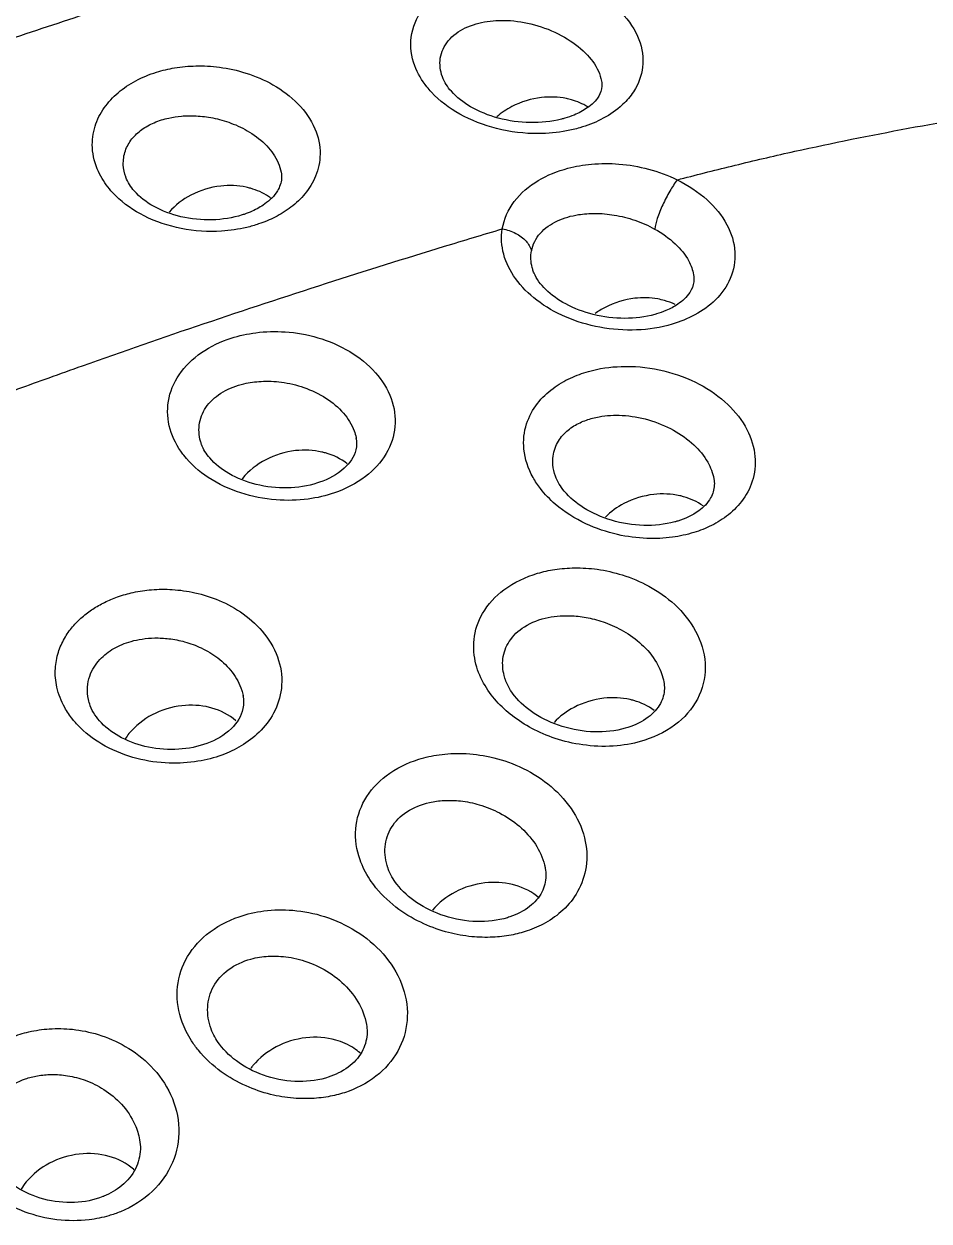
# Model space of a CAD drawing. Header units: inches. Extents: x 157915 to 159347, y -49911 to -48898.
# Drawn here: x 158912.36 to 158918.68, y -49771.69 to -49763.35 of the extents above; entities that cross this region are included whole.
import ezdxf

# ---------------------------------------------------------------- set-up
doc = ezdxf.new("R2010")
doc.units = ezdxf.units.IN
doc.header["$LTSCALE"] = 2
doc.header["$MEASUREMENT"] = 0
doc.layers.get('0').update_dxf_attribs({"linetype": 'CONTINUOUS'})

msp = doc.modelspace()

# ---------------------------------------------------------------- linework, layer by layer
at = {"color": 7, "linetype": 'Continuous'}
for p, q in [((158915.2818, -49763.7154), (158915.2816, -49763.7147)), ((158916.3912, -49763.744), (158916.3919, -49763.7478)), ((158913.0742, -49764.4143), (158913.0737, -49764.4129)), ((158914.1572, -49764.38), (158914.1579, -49764.384)), ((158915.9158, -49765.0698), (158915.9154, -49765.0687)), ((158917.0333, -49765.0947), (158917.0336, -49765.096)), ((158913.6021, -49766.2767), (158913.6021, -49766.2765)), ((158914.6796, -49766.2301), (158914.681, -49766.2376)), ((158916.0702, -49766.4992), (158916.0698, -49766.4981)), ((158917.1746, -49766.5169), (158917.1751, -49766.5196)), ((158915.7234, -49767.924), (158915.7229, -49767.9225)), ((158916.8258, -49767.9338), (158916.8259, -49767.9346)), ((158913.8913, -49768.0277), (158913.8927, -49768.0351)), ((158912.8264, -49768.0989), (158912.8259, -49768.0974)), ((158914.9039, -49769.236), (158914.9035, -49769.2347)), ((158915.9993, -49769.2328), (158916, -49769.2367)), ((158913.6692, -49770.3542), (158913.6686, -49770.3525)), ((158914.7522, -49770.3214), (158914.7523, -49770.322)), ((158913.1705, -49771.1254), (158913.171, -49771.128))]:
    msp.add_line(p, q, dxfattribs=at)
for points, start_tangent, end_tangent in [([(158929.5083, -49748.8354), (158929.3482, -49748.8047), (158928.8732, -49748.7306), (158928.4894, -49748.6802), (158928.1812, -49748.6374), (158927.9296, -49748.5977), (158927.7379, -49748.5633), (158927.5599, -49748.5278), (158927.3415, -49748.4811), (158927.0288, -49748.4132), (158926.5883, -49748.323), (158926.0401, -49748.223), (158925.3089, -49748.1182), (158924.4831, -49748.0519), (158923.5752, -49748.053), (158922.6373, -49748.1473), (158921.5879, -49748.3765), (158920.4473, -49748.7592), (158919.1581, -49749.3454), (158917.816, -49750.1405), (158916.6406, -49751.0228), (158915.5216, -49751.9556), (158914.4715, -49752.7862), (158913.5014, -49753.4169), (158912.564, -49753.8836), (158911.5078, -49754.2949), (158910.2136, -49754.7351), (158908.6287, -49755.2487), (158906.8581, -49755.7801), (158905.3141, -49756.2286), (158903.9525, -49756.66), (158902.7413, -49757.0976), (158901.6643, -49757.5388), (158900.691, -49757.9835), (158899.8098, -49758.4349), (158899.012, -49758.8925), (158898.2866, -49759.3494), (158897.6212, -49759.7984), (158897.0057, -49760.2354), (158896.4325, -49760.6587), (158895.8958, -49761.0669), (158895.39, -49761.463), (158894.9164, -49761.8521), (158894.4781, -49762.2361), (158894.0775, -49762.6136), (158893.718, -49762.978), (158893.4013, -49763.3214), (158893.1579, -49763.5997)], (-0.980073, 0.19864), (-0.650439, -0.759558)), ([(158915.1737, -49763.7846), (158915.0891, -49763.6369), (158915.0647, -49763.4377), (158915.1401, -49763.2469), (158915.3067, -49763.0946), (158915.5237, -49763.0045)], (-0.622397, 0.782702), (0.968287, 0.249841)), ([(158915.5237, -49763.0045), (158915.7542, -49762.9734), (158916.0267, -49763), (158916.297, -49763.0962), (158916.5105, -49763.2471), (158916.6423, -49763.4308), (158916.6798, -49763.6243), (158916.6287, -49763.7953), (158916.5605, -49763.8864)], (0.96832, 0.249714), (-0.689751, -0.724047)), ([(158912.2688, -49763.4509), (158912.8622, -49763.2539)], (0.947426, 0.319975), (0.950664, 0.310223)), ([(158915.2816, -49763.7147), (158915.2672, -49763.5849), (158915.3225, -49763.4636), (158915.4416, -49763.3737), (158915.5949, -49763.3284)], (-0.33611, 0.941823), (0.989115, 0.147142)), ([(158915.5949, -49763.3284), (158915.7565, -49763.323), (158915.9461, -49763.3583), (158916.1328, -49763.4384), (158916.2794, -49763.5495), (158916.3694, -49763.6756), (158916.3912, -49763.7441)], (0.989124, 0.147081), (0.180814, -0.983517)), ([(158917.3478, -49764.3247), (158917.7392, -49764.2337), (158919.3246, -49763.933), (158920.1079, -49763.7981), (158920.8909, -49763.6433), (158921.9834, -49763.3542)], (0.97182, 0.235725), (0.955485, 0.295038)), ([(158912.9601, -49764.4965), (158912.8829, -49764.375), (158912.841, -49764.2086), (158912.8599, -49764.0589), (158912.9237, -49763.9305), (158913.0206, -49763.825), (158913.1429, -49763.7425), (158913.2881, -49763.6822)], (-0.638257, 0.769823), (0.954951, 0.296763)), ([(158913.2881, -49763.6822), (158913.4141, -49763.6524), (158913.5612, -49763.6386), (158913.7281, -49763.6477), (158913.9111, -49763.688), (158914.1, -49763.7698), (158914.2746, -49763.9031), (158914.3922, -49764.0761), (158914.4286, -49764.2535), (158914.3972, -49764.4071), (158914.3234, -49764.5295), (158914.2255, -49764.6233)], (0.954968, 0.296709), (-0.794323, -0.607496)), ([(158915.8942, -49764.034), (158915.6713, -49764.0024), (158915.4786, -49763.923), (158915.3441, -49763.8156), (158915.2817, -49763.7154)], (-0.999838, 0.017982), (-0.334283, 0.942473)), ([(158916.3913, -49763.7442), (158916.3938, -49763.78), (158916.3715, -49763.8502), (158916.2915, -49763.9314), (158916.1995, -49763.981)], (0.185448, -0.982654), (-0.924119, -0.382105)), ([(158915.4022, -49763.974), (158915.2056, -49763.8218), (158915.1737, -49763.7846)], (-0.871991, 0.489523), (-0.622397, 0.782702)), ([(158915.9729, -49763.8589), (158915.7656, -49763.9224)], (-0.993655, -0.112471), (-0.885505, -0.46463)), ([(158916.146, -49763.8661), (158915.9729, -49763.8589)], (-0.979434, 0.201764), (-0.993655, -0.112471)), ([(158915.7656, -49763.9224), (158915.6612, -49763.9934)], (-0.885505, -0.46463), (-0.754773, -0.655986)), ([(158916.1813, -49763.8747), (158916.146, -49763.8661)], (-0.962436, 0.271507), (-0.979434, 0.201764)), ([(158916.2949, -49763.9237), (158916.1813, -49763.8747)], (-0.853854, 0.520512), (-0.962436, 0.271507)), ([(158916.5605, -49763.8864), (158916.5206, -49763.9243), (158916.3859, -49764.013)], (-0.689751, -0.724047), (-0.893131, -0.449797)), ([(158913.0737, -49764.4129), (158913.0567, -49764.3283), (158913.0712, -49764.2299), (158913.117, -49764.1478), (158913.1857, -49764.0827), (158913.2719, -49764.0342), (158913.3739, -49764.0017)], (-0.335276, 0.94212), (0.976523, 0.215412)), ([(158913.3739, -49764.0017), (158913.4619, -49763.9885), (158913.5644, -49763.9869), (158913.6803, -49764.0013), (158913.8068, -49764.037), (158913.9369, -49764.1), (158914.0567, -49764.1955), (158914.1369, -49764.3136), (158914.1571, -49764.38)], (0.976508, 0.215481), (0.177596, -0.984104)), ([(158915.9522, -49764.1104), (158915.6601, -49764.0754), (158915.4022, -49763.974)], (-0.999973, -0.007285), (-0.871991, 0.489523)), ([(158916.1348, -49764.0036), (158916.1118, -49764.0099), (158915.8942, -49764.034)], (-0.960498, -0.278288), (-0.999838, 0.017982)), ([(158916.1995, -49763.981), (158916.1349, -49764.0036)], (-0.924119, -0.382105), (-0.960226, -0.279223)), ([(158916.3859, -49764.013), (158916.2406, -49764.0697)], (-0.893131, -0.449797), (-0.960197, -0.279325)), ([(158916.1477, -49764.0918), (158915.9522, -49764.1104)], (-0.982664, -0.185398), (-0.999973, -0.007285)), ([(158916.2406, -49764.0697), (158916.1477, -49764.0918)], (-0.960179, -0.279385), (-0.982664, -0.185398)), ([(158915.6995, -49764.7748), (158915.7827, -49764.5843), (158915.9498, -49764.4377), (158916.1569, -49764.352)], (0.161249, 0.986914), (0.966583, 0.256355)), ([(158916.1569, -49764.352), (158916.3214, -49764.3233), (158916.513, -49764.3225), (158916.7191, -49764.3581), (158916.9196, -49764.4328)], (0.966602, 0.256281), (0.897884, -0.440232)), ([(158916.9657, -49764.4207), (158917.3478, -49764.3247)], (0.967975, 0.251046), (0.97182, 0.235725)), ([(158913.6759, -49764.7118), (158913.4583, -49764.6897), (158913.2675, -49764.6167), (158913.133, -49764.5105), (158913.0741, -49764.4146)], (-0.999626, -0.027349), (-0.334974, 0.942227)), ([(158914.1599, -49764.4236), (158914.1316, -49764.5094), (158914.0434, -49764.601), (158913.9554, -49764.6513)], (-0.065707, -0.997839), (-0.911879, -0.410458)), ([(158914.1571, -49764.38), (158914.1599, -49764.4236)], (0.181565, -0.983379), (-0.065707, -0.997839)), ([(158916.9196, -49764.4329), (158916.8678, -49764.5112), (158916.8179, -49764.6076), (158916.7802, -49764.7023), (158916.7624, -49764.776)], (-0.612537, -0.790442), (-0.107437, -0.994212)), ([(158916.9193, -49764.4327), (158916.9657, -49764.4207)], (0.96755, 0.252679), (0.967975, 0.251046)), ([(158916.9194, -49764.4329), (158917.1281, -49764.5729), (158917.2655, -49764.7456), (158917.3213, -49764.9361), (158917.2892, -49765.1197), (158917.1856, -49765.2693), (158917.0428, -49765.374)], (0.896697, -0.442645), (-0.878233, -0.478233)), ([(158913.2025, -49764.6845), (158913.0035, -49764.5437), (158912.9601, -49764.4965)], (-0.892689, 0.450673), (-0.638257, 0.769823)), ([(158913.7357, -49764.476), (158913.5283, -49764.5395)], (-0.993655, -0.112471), (-0.885505, -0.46463)), ([(158913.9144, -49764.4844), (158913.7357, -49764.476)], (-0.977117, 0.212703), (-0.993655, -0.112471)), ([(158913.944, -49764.4918), (158913.9144, -49764.4844)], (-0.962436, 0.271507), (-0.977117, 0.212703)), ([(158914.0689, -49764.5479), (158913.944, -49764.4918)], (-0.836436, 0.548065), (-0.962436, 0.271507)), ([(158913.5283, -49764.5395), (158913.3768, -49764.6573)], (-0.885505, -0.46463), (-0.659827, -0.751418)), ([(158914.0835, -49764.5579), (158914.0689, -49764.5479)], (-0.81107, 0.584949), (-0.836436, 0.548065)), ([(158913.742, -49764.7905), (158913.4608, -49764.7721), (158913.2025, -49764.6845)], (-0.997978, -0.063563), (-0.892689, 0.450673)), ([(158913.8994, -49764.6733), (158913.8863, -49764.6775), (158913.6759, -49764.7118)], (-0.947494, -0.319773), (-0.999626, -0.027349)), ([(158913.9554, -49764.6513), (158913.8994, -49764.6733)], (-0.911879, -0.410458), (-0.947522, -0.31969)), ([(158914.1151, -49764.6925), (158914.0004, -49764.7406)], (-0.890584, -0.454819), (-0.947356, -0.320183)), ([(158914.2255, -49764.6233), (158914.1151, -49764.6925)], (-0.794323, -0.607496), (-0.890584, -0.454819)), ([(158915.9027, -49764.9273), (158915.9637, -49764.806), (158916.0834, -49764.7191), (158916.2301, -49764.6754)], (0.189321, 0.981915), (0.987514, 0.157532)), ([(158916.2301, -49764.6754), (158916.3459, -49764.6667), (158916.4801, -49764.6783), (158916.6236, -49764.7146), (158916.7617, -49764.7755)], (0.987512, 0.157545), (0.875466, -0.483279)), ([(158912.5387, -49765.8121), (158912.7718, -49765.7287), (158914.4737, -49765.1539), (158915.2961, -49764.8961), (158915.6994, -49764.7748)], (0.940746, 0.339112), (0.958843, 0.283937)), ([(158913.9173, -49764.7645), (158913.742, -49764.7905)], (-0.972613, -0.23243), (-0.997978, -0.063563)), ([(158914.0004, -49764.7406), (158913.9173, -49764.7645)], (-0.947372, -0.320136), (-0.972613, -0.23243)), ([(158915.7914, -49765.121), (158915.709, -49764.9511), (158915.6994, -49764.7748)], (-0.583328, 0.812237), (0.159269, 0.987235)), ([(158915.6992, -49764.7749), (158915.7927, -49764.806), (158915.8647, -49764.8599), (158915.9027, -49764.9273)], (0.984689, -0.174323), (0.252003, -0.967726)), ([(158916.7617, -49764.7755), (158916.9055, -49764.8792), (158916.9993, -49764.9987), (158917.0334, -49765.0947)], (0.875372, -0.48345), (0.170357, -0.985382)), ([(158915.9153, -49765.0687), (158915.9077, -49765.0439), (158915.9027, -49764.9273)], (-0.335296, 0.942113), (0.190327, 0.981721)), ([(158916.5534, -49765.3985), (158916.3338, -49765.3715), (158916.1413, -49765.2978), (158916.0009, -49765.1958), (158915.9208, -49765.0826), (158915.9156, -49765.0689)], (-1, 0.000069), (-0.329402, 0.94419)), ([(158917.0333, -49765.0951), (158917.0348, -49765.144), (158917.0067, -49765.2181), (158916.9235, -49765.2996), (158916.8404, -49765.3445)], (0.170325, -0.985388), (-0.92023, -0.391377)), ([(158916.141, -49765.3885), (158915.9393, -49765.2713), (158915.7914, -49765.121)], (-0.918253, 0.395993), (-0.583328, 0.812237)), ([(158916.6233, -49765.2587), (158916.4159, -49765.3221)], (-0.993655, -0.112471), (-0.885505, -0.46463)), ([(158916.7841, -49765.2635), (158916.6233, -49765.2587)], (-0.984043, 0.177933), (-0.993655, -0.112471)), ([(158916.9039, -49765.3013), (158916.8316, -49765.2745), (158916.7841, -49765.2635)], (-0.90553, 0.424283), (-0.984043, 0.177933)), ([(158916.4159, -49765.3221), (158916.3459, -49765.3657)], (-0.885505, -0.46463), (-0.806942, -0.590631)), ([(158916.8404, -49765.3445), (158916.7754, -49765.3677)], (-0.92023, -0.391377), (-0.958649, -0.284591)), ([(158916.6362, -49765.4794), (158916.3802, -49765.4608), (158916.141, -49765.3885)], (-0.999178, -0.040543), (-0.918253, 0.395993)), ([(158916.7754, -49765.3677), (158916.7631, -49765.3713), (158916.5534, -49765.3985)], (-0.958652, -0.28458), (-1, 0.000069)), ([(158916.8842, -49765.4392), (158916.6362, -49765.4794)], (-0.958592, -0.284783), (-0.999178, -0.040543)), ([(158917.0428, -49765.374), (158916.8842, -49765.4392)], (-0.878233, -0.478233), (-0.958593, -0.284781)), ([(158913.8092, -49765.5368), (158913.9807, -49765.4988), (158914.1849, -49765.4928), (158914.4123, -49765.5331), (158914.6357, -49765.6302), (158914.8151, -49765.7775), (158914.9245, -49765.9581), (158914.9511, -49766.1528), (158914.89, -49766.3411), (158914.7447, -49766.5019)], (0.951796, 0.306732), (-0.794953, -0.606671)), ([(158913.472, -49766.345), (158913.3831, -49766.1709), (158913.371, -49765.9769), (158913.4459, -49765.7918), (158913.6016, -49765.6375), (158913.8092, -49765.5368)], (-0.603903, 0.797058), (0.951706, 0.307011)), ([(158915.9657, -49766.5856), (158915.9138, -49766.507), (158915.8503, -49766.3099), (158915.8691, -49766.1337), (158915.945, -49765.9918), (158916.0531, -49765.8869), (158916.1751, -49765.8146), (158916.3007, -49765.7685)], (-0.611679, 0.791106), (0.963026, 0.269409)), ([(158916.3007, -49765.7685), (158916.5292, -49765.7339), (158916.7922, -49765.7568), (158917.0457, -49765.8434), (158917.2505, -49765.9793), (158917.3928, -49766.151), (158917.459, -49766.3391), (158917.448, -49766.5152), (158917.3787, -49766.6599), (158917.2758, -49766.7677)], (0.963027, 0.269404), (-0.780148, -0.625595)), ([(158912.1055, -49765.9703), (158912.5387, -49765.8121)], (0.937812, 0.347144), (0.940746, 0.339112)), ([(158913.602, -49766.2765), (158913.5953, -49766.2555), (158913.5884, -49766.1261), (158913.6423, -49766.0066), (158913.7523, -49765.9115), (158913.8978, -49765.8546)], (-0.339034, 0.940774), (0.973002, 0.230797)), ([(158913.8978, -49765.8546), (158914.0174, -49765.8377), (158914.1591, -49765.8435), (158914.3162, -49765.8808), (158914.4696, -49765.9549), (158914.5922, -49766.0596), (158914.6664, -49766.1827), (158914.6795, -49766.2301)], (0.973049, 0.230597), (0.191394, -0.981513)), ([(158916.0699, -49766.4981), (158916.0522, -49766.4195), (158916.0671, -49766.3028), (158916.122, -49766.2125), (158916.1991, -49766.1488), (158916.2856, -49766.1078), (158916.3742, -49766.0846)], (-0.337436, 0.941348), (0.984243, 0.17682)), ([(158916.3742, -49766.0846), (158916.5345, -49766.0753), (158916.7178, -49766.1062), (158916.8933, -49766.1785), (158917.0342, -49766.2801), (158917.1316, -49766.4012), (158917.1747, -49766.5169)], (0.984243, 0.17682), (0.172667, -0.98498)), ([(158914.2005, -49766.5802), (158913.9826, -49766.5562), (158913.7923, -49766.4804), (158913.6589, -49766.3716), (158913.6021, -49766.2769)], (-0.999754, -0.022167), (-0.336224, 0.941782)), ([(158914.6791, -49766.2303), (158914.6786, -49766.3153)], (0.190479, -0.981691), (-0.219082, -0.975706)), ([(158913.8766, -49766.6159), (158913.6494, -49766.5081), (158913.4784, -49766.3534), (158913.472, -49766.345)], (-0.951631, 0.307244), (-0.603903, 0.797058)), ([(158914.2573, -49766.3208), (158914.05, -49766.3843)], (-0.993655, -0.112471), (-0.885505, -0.46463)), ([(158914.4415, -49766.3304), (158914.2573, -49766.3208)], (-0.974715, 0.223451), (-0.993655, -0.112471)), ([(158914.6786, -49766.3153), (158914.5972, -49766.4436), (158914.4249, -49766.5415)], (-0.219082, -0.975706), (-0.946405, -0.322983)), ([(158914.4657, -49766.3366), (158914.4415, -49766.3304)], (-0.962436, 0.271507), (-0.974715, 0.223451)), ([(158914.6177, -49766.4122), (158914.4657, -49766.3366)], (-0.786592, 0.617474), (-0.962436, 0.271507)), ([(158914.05, -49766.3843), (158913.8877, -49766.5148), (158913.8856, -49766.5174)], (-0.885505, -0.46463), (-0.627365, -0.778726)), ([(158914.7447, -49766.5019), (158914.5292, -49766.6151)], (-0.794953, -0.606671), (-0.945558, -0.325452)), ([(158916.6855, -49766.8421), (158916.4602, -49766.806), (158916.266, -49766.7187), (158916.1314, -49766.6027), (158916.0702, -49766.4993)], (-0.999644, 0.02667), (-0.33429, 0.94247)), ([(158917.1747, -49766.5169), (158917.1779, -49766.5606)], (0.178267, -0.983982), (-0.039032, -0.999238)), ([(158914.1214, -49766.664), (158913.8766, -49766.6159)], (-0.996951, 0.07803), (-0.951631, 0.307244)), ([(158914.4248, -49766.5415), (158914.4109, -49766.5461), (158914.2005, -49766.5802)], (-0.945298, -0.326209), (-0.999754, -0.022167)), ([(158914.5292, -49766.6151), (158914.3448, -49766.6582)], (-0.945551, -0.325474), (-0.991221, -0.132219)), ([(158916.2822, -49766.8303), (158916.0689, -49766.6936), (158915.9657, -49766.5856)], (-0.905445, 0.424464), (-0.611679, 0.791106)), ([(158917.1779, -49766.5606), (158917.152, -49766.6505), (158917.069, -49766.7403), (158916.9226, -49766.8115)], (-0.039032, -0.999238), (-0.955546, -0.294841)), ([(158914.3448, -49766.6582), (158914.1214, -49766.664)], (-0.991221, -0.132219), (-0.996951, 0.07803)), ([(158916.548, -49766.6896), (158916.4183, -49766.7842)], (-0.885505, -0.46463), (-0.707933, -0.706279)), ([(158916.7554, -49766.6261), (158916.548, -49766.6896)], (-0.993655, -0.112471), (-0.885505, -0.46463)), ([(158916.9367, -49766.6351), (158916.7554, -49766.6261)], (-0.975979, 0.217864), (-0.993655, -0.112471)), ([(158916.9637, -49766.6419), (158916.9367, -49766.6351)], (-0.962436, 0.271507), (-0.975979, 0.217864)), ([(158917.0997, -49766.7056), (158916.9637, -49766.6419)], (-0.817358, 0.57613), (-0.962436, 0.271507)), ([(158917.2758, -49766.7677), (158917.1578, -49766.8428)], (-0.780148, -0.625595), (-0.893696, -0.448674)), ([(158916.7077, -49766.9327), (158916.5038, -49766.9059), (158916.2822, -49766.8303)], (-0.9993, 0.037397), (-0.905445, 0.424464)), ([(158916.9226, -49766.8115), (158916.9018, -49766.8175), (158916.6855, -49766.8421)], (-0.955499, -0.294995), (-0.999644, 0.02667)), ([(158917.1578, -49766.8428), (158917.0357, -49766.8916)], (-0.893696, -0.448674), (-0.95541, -0.295284)), ([(158916.8855, -49766.9244), (158916.7077, -49766.9327)], (-0.99111, -0.133046), (-0.9993, 0.037397)), ([(158917.0357, -49766.8916), (158916.8855, -49766.9244)], (-0.955411, -0.29528), (-0.99111, -0.133046)), ([(158915.579, -49767.959), (158915.5159, -49767.8101), (158915.5024, -49767.6372), (158915.562, -49767.4558), (158915.711, -49767.2909), (158915.9458, -49767.1758)], (-0.511747, 0.859136), (0.959052, 0.283229)), ([(158915.9458, -49767.1758), (158916.0647, -49767.1494), (158916.2036, -49767.1381), (158916.3617, -49767.1481), (158916.5359, -49767.1873), (158916.7206, -49767.2654), (158916.9015, -49767.3943), (158917.0472, -49767.5793), (158917.1134, -49767.8027), (158917.0732, -49768.0256), (158916.9274, -49768.2138)], (0.959045, 0.283255), (-0.768796, -0.639494)), ([(158913.0166, -49767.3402), (158913.1264, -49767.3092), (158913.2537, -49767.2904), (158913.3979, -49767.2891), (158913.5562, -49767.3114), (158913.7246, -49767.365), (158913.8931, -49767.4587), (158914.0417, -49767.5992), (158914.1398, -49767.7832), (158914.1587, -49767.9791), (158914.1042, -49768.151), (158914.003, -49768.2839), (158913.8781, -49768.3793)], (0.943024, 0.332726), (-0.858452, -0.512893)), ([(158912.7039, -49768.194), (158912.6478, -49768.1111), (158912.5933, -49767.9701), (158912.5827, -49767.8405), (158912.6037, -49767.7268), (158912.6463, -49767.6299), (158912.7032, -49767.5487), (158912.7697, -49767.4812), (158912.8439, -49767.425), (158912.9256, -49767.3784), (158913.0166, -49767.3402)], (-0.626734, 0.779233), (0.943021, 0.332732)), ([(158915.7229, -49767.9225), (158915.7125, -49767.889), (158915.7041, -49767.7713), (158915.7475, -49767.6517), (158915.8537, -49767.5484), (158916.0198, -49767.4838)], (-0.33984, 0.940483), (0.980102, 0.198494)), ([(158916.0198, -49767.4838), (158916.1033, -49767.4728), (158916.2007, -49767.4731), (158916.3111, -49767.4889), (158916.4323, -49767.5252), (158916.5602, -49767.5883), (158916.6851, -49767.685), (158916.7851, -49767.8171), (158916.8259, -49767.9337)], (0.980094, 0.198533), (0.169494, -0.985531)), ([(158912.8259, -49768.0974), (158912.8141, -49768.0565), (158912.8074, -49767.969), (158912.8226, -49767.8933), (158912.8527, -49767.8299), (158912.8927, -49767.7776), (158912.9393, -49767.7349), (158912.991, -49767.7002), (158913.048, -49767.6722), (158913.1112, -49767.6503)], (-0.336298, 0.941756), (0.962692, 0.270601)), ([(158913.1112, -49767.6503), (158913.1873, -49767.6341), (158913.2755, -49767.6269), (158913.375, -49767.6321), (158913.484, -49767.6536), (158913.5996, -49767.6965), (158913.7148, -49767.7661), (158913.8161, -49767.8659), (158913.8825, -49767.9923), (158913.8913, -49768.0277)], (0.962694, 0.270594), (0.186444, -0.982466)), ([(158916.3419, -49768.2817), (158916.1171, -49768.2438), (158915.9221, -49768.1526), (158915.7852, -49768.0306), (158915.7228, -49767.9227)], (-0.999569, 0.029366), (-0.336011, 0.941858)), ([(158916.8257, -49767.9335), (158916.8294, -49767.9807), (158916.8022, -49768.0831)], (0.173018, -0.984919), (-0.469204, -0.88309)), ([(158913.8909, -49768.0279), (158913.8911, -49768.1188)], (0.188035, -0.982162), (-0.1985, -0.980101)), ([(158915.9239, -49768.2667), (158915.7856, -49768.1817), (158915.6714, -49768.0808), (158915.579, -49767.959)], (-0.892061, 0.451914), (-0.511747, 0.859136)), ([(158913.443, -49768.4028), (158913.2321, -49768.3882), (158913.0445, -49768.3222), (158912.9035, -49768.2186), (158912.8264, -49768.099)], (-0.997835, -0.065768), (-0.332474, 0.943112)), ([(158913.4658, -49768.0992), (158913.2584, -49768.1627)], (-0.993655, -0.112471), (-0.885505, -0.46463)), ([(158913.6577, -49768.1107), (158913.4658, -49768.0992)], (-0.971091, 0.238709), (-0.993655, -0.112471)), ([(158913.8911, -49768.1188), (158913.81, -49768.258), (158913.6381, -49768.3623)], (-0.1985, -0.980101), (-0.93918, -0.343426)), ([(158913.6741, -49768.115), (158913.6577, -49768.1107)], (-0.962436, 0.271507), (-0.971091, 0.238709)), ([(158913.8418, -49768.2036), (158913.6741, -49768.115)], (-0.751813, 0.659376), (-0.962436, 0.271507)), ([(158916.1998, -49768.1107), (158916.0605, -49768.2152)], (-0.885505, -0.46463), (-0.687677, -0.726017)), ([(158916.4072, -49768.0473), (158916.1998, -49768.1107)], (-0.993655, -0.112471), (-0.885505, -0.46463)), ([(158916.5911, -49768.0568), (158916.4072, -49768.0473)], (-0.974834, 0.222933), (-0.993655, -0.112471)), ([(158916.8022, -49768.0831), (158916.7177, -49768.1787), (158916.5758, -49768.2505)], (-0.469204, -0.88309), (-0.952017, -0.306045)), ([(158916.6155, -49768.0631), (158916.5911, -49768.0568)], (-0.962436, 0.271507), (-0.974834, 0.222933)), ([(158916.7585, -49768.1317), (158916.6155, -49768.0631)], (-0.804593, 0.593826), (-0.962436, 0.271507)), ([(158912.9312, -49768.3804), (158912.7579, -49768.2534), (158912.7039, -49768.194)], (-0.876815, 0.480828), (-0.626734, 0.779233)), ([(158913.2584, -49768.1627), (158913.0962, -49768.2932), (158913.0696, -49768.329)], (-0.885505, -0.46463), (-0.553694, -0.83272)), ([(158916.2859, -49768.3752), (158916.0902, -49768.3338), (158915.9239, -49768.2667)], (-0.9932, 0.116421), (-0.892061, 0.451914)), ([(158916.5757, -49768.2505), (158916.5566, -49768.2563), (158916.3419, -49768.2817)], (-0.951773, -0.306803), (-0.999569, 0.029366)), ([(158916.9274, -49768.2138), (158916.6928, -49768.3396)], (-0.768796, -0.639494), (-0.951947, -0.306262)), ([(158913.6393, -49768.3618), (158913.443, -49768.4028)], (-0.93721, -0.348764), (-0.997835, -0.065768)), ([(158916.6928, -49768.3396), (158916.5004, -49768.3783)], (-0.951935, -0.3063), (-0.995765, -0.09194)), ([(158913.3765, -49768.4994), (158913.1515, -49768.467), (158912.9312, -49768.3804)], (-0.99941, 0.034332), (-0.876815, 0.480828)), ([(158913.7438, -49768.443), (158913.5772, -49768.4866)], (-0.938784, -0.344505), (-0.986561, -0.163394)), ([(158913.8781, -49768.3793), (158913.7438, -49768.443)], (-0.858452, -0.512893), (-0.938771, -0.344542)), ([(158915.1163, -49768.4725), (158915.2584, -49768.4409), (158915.4248, -49768.4322), (158915.6132, -49768.4558), (158915.8177, -49768.5235), (158916.0166, -49768.644), (158916.179, -49768.816), (158916.2727, -49769.02), (158916.2836, -49769.2228), (158916.2247, -49769.3946), (158916.1226, -49769.5237)], (0.954476, 0.298288), (-0.729467, -0.684016)), ([(158916.5004, -49768.3783), (158916.2859, -49768.3752)], (-0.995765, -0.09194), (-0.9932, 0.116421)), ([(158913.5772, -49768.4866), (158913.3765, -49768.4994)], (-0.986561, -0.163394), (-0.99941, 0.034332)), ([(158914.7757, -49769.3095), (158914.7072, -49769.1724), (158914.6778, -49768.9581), (158914.7403, -49768.7557), (158914.8903, -49768.587), (158915.1163, -49768.4725)], (-0.549061, 0.835782), (0.954509, 0.298183)), ([(158914.9034, -49769.2347), (158914.9019, -49769.2304), (158914.882, -49769.0825), (158914.9268, -49768.9473), (158915.033, -49768.8399), (158915.1921, -49768.7737)], (-0.33886, 0.940837), (0.97518, 0.221415)), ([(158915.1921, -49768.7737), (158915.2917, -49768.7598), (158915.4079, -49768.763), (158915.5391, -49768.7894), (158915.681, -49768.8467), (158915.8184, -49768.9394), (158915.9301, -49769.065), (158915.9941, -49769.2083), (158915.9993, -49769.2328)], (0.975161, 0.221498), (0.173961, -0.984753)), ([(158915.5221, -49769.6037), (158915.2971, -49769.5648), (158915.1022, -49769.4706), (158914.9648, -49769.3438), (158914.9037, -49769.2359)], (-0.999623, 0.02745), (-0.340539, 0.94023)), ([(158915.9993, -49769.233), (158916.0038, -49769.2852), (158915.9756, -49769.3983)], (0.177976, -0.984035), (-0.455799, -0.890083)), ([(158914.9789, -49769.5189), (158914.8186, -49769.3681), (158914.7757, -49769.3095)], (-0.808892, 0.587957), (-0.549061, 0.835782)), ([(158915.5787, -49769.3345), (158915.3714, -49769.3979)], (-0.993655, -0.112471), (-0.885505, -0.46463)), ([(158915.7697, -49769.3457), (158915.5787, -49769.3345)], (-0.971548, 0.236842), (-0.993655, -0.112471)), ([(158915.7871, -49769.3502), (158915.7697, -49769.3457)], (-0.962436, 0.271507), (-0.971548, 0.236842)), ([(158915.9565, -49769.4403), (158915.7871, -49769.3502)], (-0.747758, 0.663971), (-0.962436, 0.271507)), ([(158915.3714, -49769.3979), (158915.2129, -49769.5238)], (-0.885505, -0.46463), (-0.642727, -0.766096)), ([(158915.9756, -49769.3983), (158915.89, -49769.4989), (158915.7521, -49769.5714)], (-0.455799, -0.890083), (-0.948071, -0.318058)), ([(158913.8635, -49769.5699), (158914.0368, -49769.5296), (158914.2388, -49769.5252), (158914.4597, -49769.569), (158914.6788, -49769.6699), (158914.8679, -49769.829), (158914.9965, -49770.0372), (158915.0371, -49770.2666), (158914.9832, -49770.4824), (158914.8428, -49770.6621)], (0.945177, 0.326559), (-0.757113, -0.653284)), ([(158915.4863, -49769.7092), (158915.325, -49769.6804), (158915.1533, -49769.6199), (158914.9789, -49769.5189)], (-0.995126, 0.09861), (-0.808892, 0.587957)), ([(158916.1226, -49769.5237), (158916.0006, -49769.6127)], (-0.729467, -0.684016), (-0.87101, -0.491265)), ([(158913.5314, -49770.4343), (158913.4667, -49770.3049), (158913.4325, -49770.085), (158913.4903, -49769.8737), (158913.6372, -49769.6947), (158913.8635, -49769.5699)], (-0.541157, 0.840922), (0.945218, 0.326439)), ([(158915.752, -49769.5714), (158915.7351, -49769.5768), (158915.5221, -49769.6037)], (-0.94763, -0.31937), (-0.999623, 0.02745)), ([(158916.0006, -49769.6127), (158915.8725, -49769.6693)], (-0.87101, -0.491265), (-0.947999, -0.318274)), ([(158915.8725, -49769.6693), (158915.7614, -49769.6982), (158915.6324, -49769.7131)], (-0.948009, -0.318245), (-0.998914, -0.046595)), ([(158915.6324, -49769.7131), (158915.4863, -49769.7092)], (-0.998914, -0.046595), (-0.995126, 0.09861)), ([(158913.6686, -49770.3525), (158913.6449, -49770.2), (158913.6856, -49770.057), (158913.7886, -49769.9404), (158913.9468, -49769.865)], (-0.339017, 0.94078), (0.964688, 0.263396)), ([(158913.9468, -49769.865), (158914.0675, -49769.8455), (158914.2078, -49769.8523), (158914.3608, -49769.8931), (158914.512, -49769.9732), (158914.6419, -49770.0916), (158914.73, -49770.2405), (158914.7522, -49770.3214)], (0.964648, 0.263541), (0.168652, -0.985676)), ([(158912.2761, -49770.4106), (158912.398, -49770.3728), (158912.5403, -49770.3519), (158912.7021, -49770.3551), (158912.8813, -49770.3918), (158913.07, -49770.4739), (158913.2491, -49770.6123), (158913.3867, -49770.8101), (158913.4439, -49771.0482), (158913.3992, -49771.2848)], (0.929751, 0.368188), (-0.390669, -0.920531)), ([(158914.2813, -49770.719), (158914.0588, -49770.6835), (158913.8645, -49770.5895), (158913.7263, -49770.4583), (158913.669, -49770.3542)], (-0.999964, 0.008519), (-0.343356, 0.939205)), ([(158914.7521, -49770.3212), (158914.7566, -49770.3751), (158914.7272, -49770.4991)], (0.169694, -0.985497), (-0.441969, -0.897031)), ([(158913.7395, -49770.6506), (158913.5801, -49770.5012), (158913.5314, -49770.4343)], (-0.809933, 0.586523), (-0.541157, 0.840922)), ([(158914.3301, -49770.4142), (158914.1227, -49770.4776)], (-0.993655, -0.112471), (-0.885505, -0.46463)), ([(158914.5384, -49770.43), (158914.3301, -49770.4142)], (-0.962436, 0.271507), (-0.993655, -0.112471)), ([(158914.665, -49770.4871), (158914.5384, -49770.43)], (-0.833615, 0.552345), (-0.962436, 0.271507)), ([(158914.1227, -49770.4776), (158913.9605, -49770.6081), (158913.9454, -49770.6276)], (-0.885505, -0.46463), (-0.590389, -0.807119)), ([(158914.7272, -49770.4991), (158914.6393, -49770.6072), (158914.5045, -49770.6824)], (-0.441969, -0.897031), (-0.939579, -0.342331)), ([(158914.7092, -49770.5213), (158914.7078, -49770.52), (158914.665, -49770.4871)], (-0.744353, 0.667786), (-0.833615, 0.552345)), ([(158912.107, -49771.2157), (158912.1002, -49771.1953), (158912.0835, -49771.0407), (158912.1269, -49770.8989), (158912.2258, -49770.7814), (158912.3734, -49770.7008)], (-0.339489, 0.94061), (0.945987, 0.324204)), ([(158912.3734, -49770.7008), (158912.4578, -49770.6791), (158912.5561, -49770.67), (158912.6677, -49770.6784), (158912.7911, -49770.7107), (158912.9208, -49770.7747), (158913.0435, -49770.8773), (158913.1377, -49771.0191), (158913.1705, -49771.1254)], (0.945951, 0.324309), (0.174249, -0.984702)), ([(158914.2429, -49770.8351), (158914.0834, -49770.8088), (158913.9131, -49770.7503), (158913.7395, -49770.6506)], (-0.996488, 0.083738), (-0.809933, 0.586523)), ([(158914.5045, -49770.6824), (158914.491, -49770.6872), (158914.2813, -49770.719)], (-0.939049, -0.343782), (-0.999964, 0.008519)), ([(158914.8428, -49770.6621), (158914.6254, -49770.7876)], (-0.757113, -0.653284), (-0.939741, -0.341886)), ([(158914.6254, -49770.7876), (158914.5157, -49770.8189)], (-0.939711, -0.341969), (-0.978054, -0.208349)), ([(158914.5157, -49770.8189), (158914.3879, -49770.8365), (158914.2429, -49770.8351)], (-0.978054, -0.208349), (-0.996488, 0.083738)), ([(158913.1705, -49771.1255), (158913.1756, -49771.1904), (158913.141, -49771.3274)], (0.175916, -0.984405), (-0.452096, -0.891969)), ([(158912.7164, -49771.5623), (158912.5022, -49771.5391), (158912.3111, -49771.4557), (158912.1687, -49771.3269), (158912.1076, -49771.2176)], (-0.998927, -0.046308), (-0.344702, 0.938712)), ([(158912.5423, -49771.2886), (158912.38, -49771.4191), (158912.3447, -49771.4689)], (-0.885505, -0.46463), (-0.521721, -0.853116)), ([(158912.7497, -49771.2252), (158912.5423, -49771.2886)], (-0.993655, -0.112471), (-0.885505, -0.46463)), ([(158912.958, -49771.241), (158912.7497, -49771.2252)], (-0.962436, 0.271507), (-0.993655, -0.112471)), ([(158913.1336, -49771.3367), (158913.1274, -49771.331), (158912.958, -49771.241)], (-0.732451, 0.680819), (-0.962436, 0.271507)), ([(158913.3992, -49771.2848), (158913.2598, -49771.4842)], (-0.390669, -0.920531), (-0.723422, -0.690406)), ([(158913.141, -49771.3274), (158913.0457, -49771.4443), (158912.9204, -49771.5185)], (-0.452096, -0.891969), (-0.925477, -0.378804)), ([(158912.5941, -49771.6827), (158912.3729, -49771.629), (158912.1656, -49771.5207)], (-0.992819, 0.119623), (-0.818754, 0.574144)), ([(158912.9204, -49771.5184), (158912.9146, -49771.5208), (158912.7164, -49771.5623)], (-0.924747, -0.380582), (-0.998927, -0.046308)), ([(158913.2598, -49771.4842), (158913.0367, -49771.6269)], (-0.723422, -0.690406), (-0.925726, -0.378196)), ([(158912.9558, -49771.655), (158912.8195, -49771.6828), (158912.5941, -49771.6827)], (-0.960492, -0.278306), (-0.992819, 0.119623)), ([(158913.0367, -49771.6269), (158912.9558, -49771.655)], (-0.925689, -0.378286), (-0.960492, -0.278306))]:
    msp.add_spline(points, degree=3, dxfattribs=dict(at, start_tangent=start_tangent, end_tangent=end_tangent))

doc.saveas('drawing.dxf')
